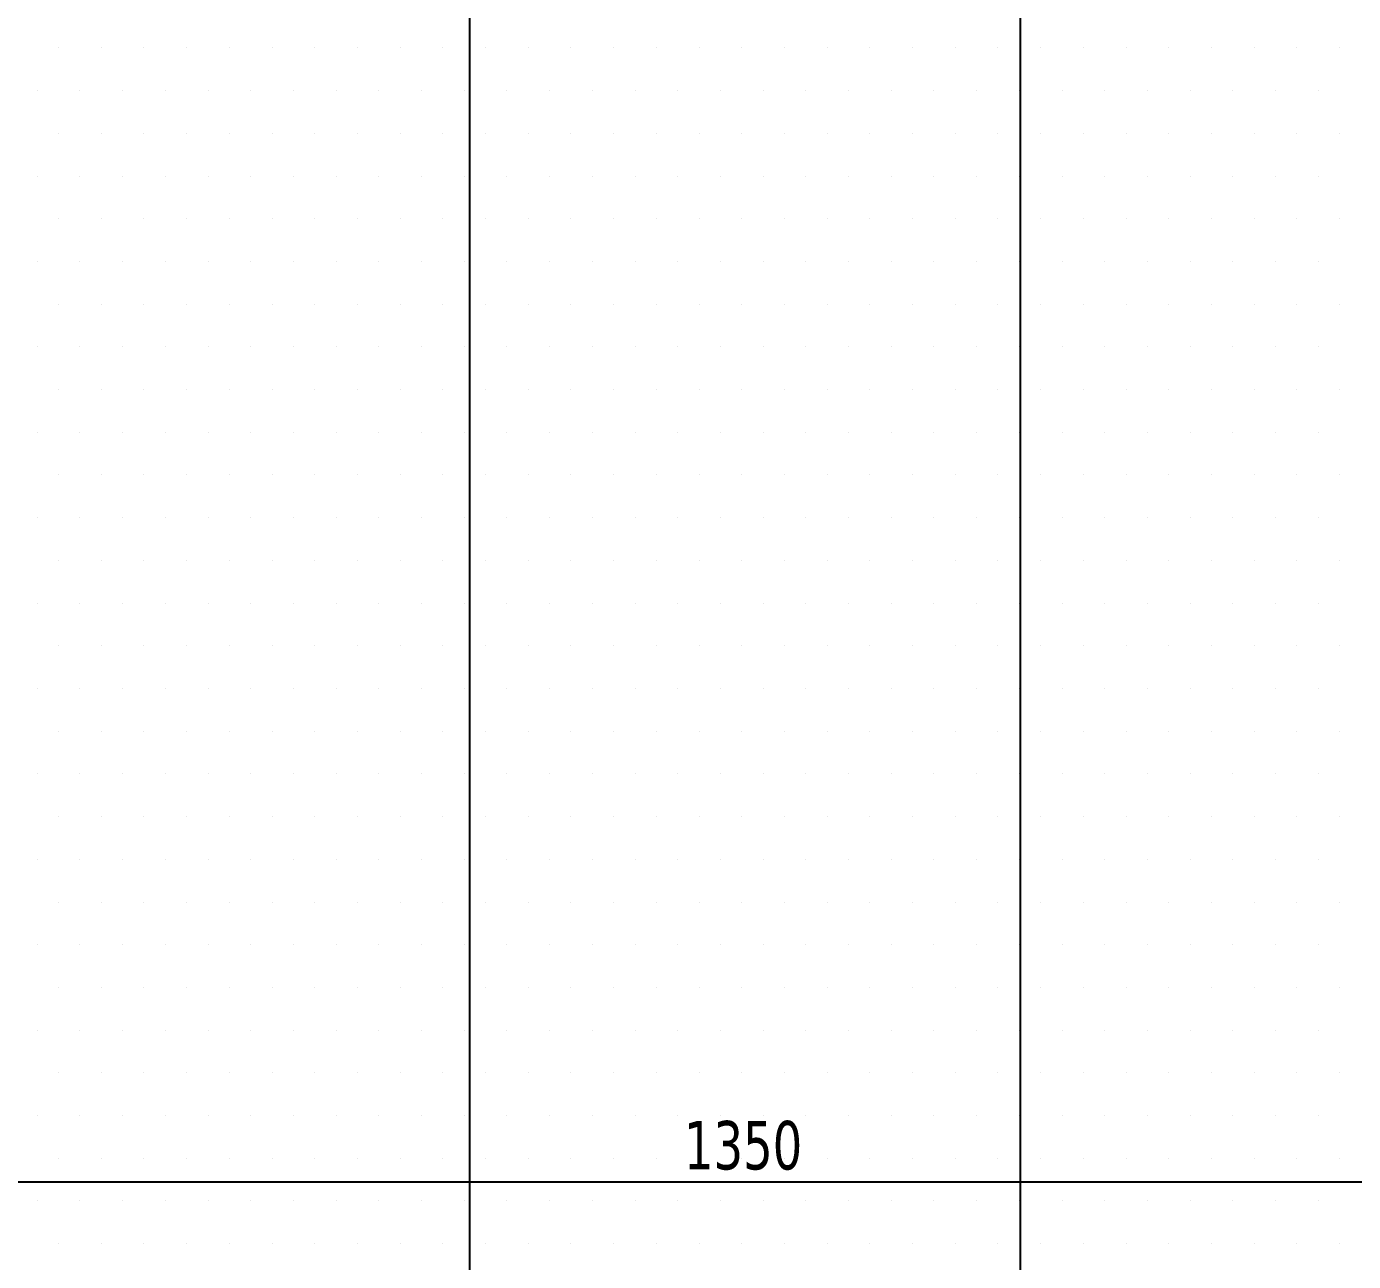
# Model space of a CAD drawing. Header units: millimetres. Extents: x 43168.9 to 43194.6, y -25545.1 to -25543.4.
# Drawn here: x 43176.5325 to 43176.6311, y -25544.4468 to -25544.355 of the extents above; entities that cross this region are included whole.
import ezdxf

# ---------------------------------------------------------------- set-up
doc = ezdxf.new("R2010")
doc.units = ezdxf.units.MM
doc.header["$LTSCALE"] = 200
for name, color, linetype in [('olcudis_sgh', 185, 'Continuous'), ('olcuic_sgh', 183, 'Continuous'), ('tarama-zemin_sgh', 197, 'Continuous')]:
    doc.layers.add(name, color=color, linetype=linetype)
doc.styles.add('dim', font='VERDANA.TTF', dxfattribs={"width": 0.7})

msp = doc.modelspace()

# ---------------------------------------------------------------- linework, layer by layer
at = {"layer": 'olcudis_sgh'}
msp.add_line((43176.450629, -25544.440889), (43176.721129, -25544.440889), dxfattribs=at)
at = {"layer": 'olcuic_sgh'}
for p, q in [((43176.565397, -25543.91366), (43176.565397, -25544.465169)), ((43176.606361, -25543.91366), (43176.606361, -25544.465169))]:
    msp.add_line(p, q, dxfattribs=at)
at = {"layer": 'tarama-zemin_sgh'}
for p, q in [((43176.53485, -25544.3566), (43176.53485, -25544.3566)), ((43176.538025, -25544.3566), (43176.538025, -25544.3566)), ((43176.5412, -25544.3566), (43176.5412, -25544.3566)), ((43176.544375, -25544.3566), (43176.544375, -25544.3566)), ((43176.54755, -25544.3566), (43176.54755, -25544.3566)), ((43176.550725, -25544.3566), (43176.550725, -25544.3566)), ((43176.5539, -25544.3566), (43176.5539, -25544.3566)), ((43176.557075, -25544.3566), (43176.557075, -25544.3566)), ((43176.56025, -25544.3566), (43176.56025, -25544.3566)), ((43176.563425, -25544.3566), (43176.563425, -25544.3566)), ((43176.5666, -25544.3566), (43176.5666, -25544.3566)), ((43176.569775, -25544.3566), (43176.569775, -25544.3566)), ((43176.57295, -25544.3566), (43176.57295, -25544.3566)), ((43176.576125, -25544.3566), (43176.576125, -25544.3566)), ((43176.5793, -25544.3566), (43176.5793, -25544.3566)), ((43176.582475, -25544.3566), (43176.582475, -25544.3566)), ((43176.58565, -25544.3566), (43176.58565, -25544.3566)), ((43176.588825, -25544.3566), (43176.588825, -25544.3566)), ((43176.592, -25544.3566), (43176.592, -25544.3566)), ((43176.595175, -25544.3566), (43176.595175, -25544.3566)), ((43176.59835, -25544.3566), (43176.59835, -25544.3566)), ((43176.601525, -25544.3566), (43176.601525, -25544.3566)), ((43176.6047, -25544.3566), (43176.6047, -25544.3566)), ((43176.607875, -25544.3566), (43176.607875, -25544.3566)), ((43176.61105, -25544.3566), (43176.61105, -25544.3566)), ((43176.614225, -25544.3566), (43176.614225, -25544.3566)), ((43176.6174, -25544.3566), (43176.6174, -25544.3566)), ((43176.620575, -25544.3566), (43176.620575, -25544.3566)), ((43176.62375, -25544.3566), (43176.62375, -25544.3566)), ((43176.626925, -25544.3566), (43176.626925, -25544.3566)), ((43176.6301, -25544.3566), (43176.6301, -25544.3566)), ((43176.533262, -25544.359775), (43176.533262, -25544.359775)), ((43176.536437, -25544.359775), (43176.536437, -25544.359775)), ((43176.539612, -25544.359775), (43176.539612, -25544.359775)), ((43176.542787, -25544.359775), (43176.542787, -25544.359775)), ((43176.545962, -25544.359775), (43176.545962, -25544.359775)), ((43176.549137, -25544.359775), (43176.549137, -25544.359775)), ((43176.552312, -25544.359775), (43176.552312, -25544.359775)), ((43176.555487, -25544.359775), (43176.555487, -25544.359775)), ((43176.558662, -25544.359775), (43176.558662, -25544.359775)), ((43176.561837, -25544.359775), (43176.561837, -25544.359775)), ((43176.565012, -25544.359775), (43176.565012, -25544.359775)), ((43176.568187, -25544.359775), (43176.568187, -25544.359775)), ((43176.571362, -25544.359775), (43176.571362, -25544.359775)), ((43176.574537, -25544.359775), (43176.574537, -25544.359775)), ((43176.577712, -25544.359775), (43176.577712, -25544.359775)), ((43176.580887, -25544.359775), (43176.580887, -25544.359775)), ((43176.584062, -25544.359775), (43176.584062, -25544.359775)), ((43176.587237, -25544.359775), (43176.587237, -25544.359775)), ((43176.590412, -25544.359775), (43176.590412, -25544.359775)), ((43176.593587, -25544.359775), (43176.593587, -25544.359775)), ((43176.596762, -25544.359775), (43176.596762, -25544.359775)), ((43176.599937, -25544.359775), (43176.599937, -25544.359775)), ((43176.603112, -25544.359775), (43176.603112, -25544.359775)), ((43176.606287, -25544.359775), (43176.606287, -25544.359775)), ((43176.609462, -25544.359775), (43176.609462, -25544.359775)), ((43176.612637, -25544.359775), (43176.612637, -25544.359775)), ((43176.615812, -25544.359775), (43176.615812, -25544.359775)), ((43176.618987, -25544.359775), (43176.618987, -25544.359775)), ((43176.622162, -25544.359775), (43176.622162, -25544.359775)), ((43176.625337, -25544.359775), (43176.625337, -25544.359775)), ((43176.628512, -25544.359775), (43176.628512, -25544.359775)), ((43176.53485, -25544.36295), (43176.53485, -25544.36295)), ((43176.538025, -25544.36295), (43176.538025, -25544.36295)), ((43176.5412, -25544.36295), (43176.5412, -25544.36295)), ((43176.544375, -25544.36295), (43176.544375, -25544.36295)), ((43176.54755, -25544.36295), (43176.54755, -25544.36295)), ((43176.550725, -25544.36295), (43176.550725, -25544.36295)), ((43176.5539, -25544.36295), (43176.5539, -25544.36295)), ((43176.557075, -25544.36295), (43176.557075, -25544.36295)), ((43176.56025, -25544.36295), (43176.56025, -25544.36295)), ((43176.563425, -25544.36295), (43176.563425, -25544.36295)), ((43176.5666, -25544.36295), (43176.5666, -25544.36295)), ((43176.569775, -25544.36295), (43176.569775, -25544.36295)), ((43176.57295, -25544.36295), (43176.57295, -25544.36295)), ((43176.576125, -25544.36295), (43176.576125, -25544.36295)), ((43176.5793, -25544.36295), (43176.5793, -25544.36295)), ((43176.582475, -25544.36295), (43176.582475, -25544.36295)), ((43176.58565, -25544.36295), (43176.58565, -25544.36295)), ((43176.588825, -25544.36295), (43176.588825, -25544.36295)), ((43176.592, -25544.36295), (43176.592, -25544.36295)), ((43176.595175, -25544.36295), (43176.595175, -25544.36295)), ((43176.59835, -25544.36295), (43176.59835, -25544.36295)), ((43176.601525, -25544.36295), (43176.601525, -25544.36295)), ((43176.6047, -25544.36295), (43176.6047, -25544.36295)), ((43176.607875, -25544.36295), (43176.607875, -25544.36295)), ((43176.61105, -25544.36295), (43176.61105, -25544.36295)), ((43176.614225, -25544.36295), (43176.614225, -25544.36295)), ((43176.6174, -25544.36295), (43176.6174, -25544.36295)), ((43176.620575, -25544.36295), (43176.620575, -25544.36295)), ((43176.62375, -25544.36295), (43176.62375, -25544.36295)), ((43176.626925, -25544.36295), (43176.626925, -25544.36295)), ((43176.6301, -25544.36295), (43176.6301, -25544.36295)), ((43176.533262, -25544.366125), (43176.533262, -25544.366125)), ((43176.536437, -25544.366125), (43176.536437, -25544.366125)), ((43176.539612, -25544.366125), (43176.539612, -25544.366125)), ((43176.542787, -25544.366125), (43176.542787, -25544.366125)), ((43176.545962, -25544.366125), (43176.545962, -25544.366125)), ((43176.549137, -25544.366125), (43176.549137, -25544.366125)), ((43176.552312, -25544.366125), (43176.552312, -25544.366125)), ((43176.555487, -25544.366125), (43176.555487, -25544.366125)), ((43176.558662, -25544.366125), (43176.558662, -25544.366125)), ((43176.561837, -25544.366125), (43176.561837, -25544.366125)), ((43176.565012, -25544.366125), (43176.565012, -25544.366125)), ((43176.568187, -25544.366125), (43176.568187, -25544.366125)), ((43176.571362, -25544.366125), (43176.571362, -25544.366125)), ((43176.574537, -25544.366125), (43176.574537, -25544.366125)), ((43176.577712, -25544.366125), (43176.577712, -25544.366125)), ((43176.580887, -25544.366125), (43176.580887, -25544.366125)), ((43176.584062, -25544.366125), (43176.584062, -25544.366125)), ((43176.587237, -25544.366125), (43176.587237, -25544.366125)), ((43176.590412, -25544.366125), (43176.590412, -25544.366125)), ((43176.593587, -25544.366125), (43176.593587, -25544.366125)), ((43176.596762, -25544.366125), (43176.596762, -25544.366125)), ((43176.599937, -25544.366125), (43176.599937, -25544.366125)), ((43176.603112, -25544.366125), (43176.603112, -25544.366125)), ((43176.606287, -25544.366125), (43176.606287, -25544.366125)), ((43176.609462, -25544.366125), (43176.609462, -25544.366125)), ((43176.612637, -25544.366125), (43176.612637, -25544.366125)), ((43176.615812, -25544.366125), (43176.615812, -25544.366125)), ((43176.618987, -25544.366125), (43176.618987, -25544.366125)), ((43176.622162, -25544.366125), (43176.622162, -25544.366125)), ((43176.625337, -25544.366125), (43176.625337, -25544.366125)), ((43176.628512, -25544.366125), (43176.628512, -25544.366125)), ((43176.53485, -25544.3693), (43176.53485, -25544.3693)), ((43176.538025, -25544.3693), (43176.538025, -25544.3693)), ((43176.5412, -25544.3693), (43176.5412, -25544.3693)), ((43176.544375, -25544.3693), (43176.544375, -25544.3693)), ((43176.54755, -25544.3693), (43176.54755, -25544.3693)), ((43176.550725, -25544.3693), (43176.550725, -25544.3693)), ((43176.5539, -25544.3693), (43176.5539, -25544.3693)), ((43176.557075, -25544.3693), (43176.557075, -25544.3693)), ((43176.56025, -25544.3693), (43176.56025, -25544.3693)), ((43176.563425, -25544.3693), (43176.563425, -25544.3693)), ((43176.5666, -25544.3693), (43176.5666, -25544.3693)), ((43176.569775, -25544.3693), (43176.569775, -25544.3693)), ((43176.57295, -25544.3693), (43176.57295, -25544.3693)), ((43176.576125, -25544.3693), (43176.576125, -25544.3693)), ((43176.5793, -25544.3693), (43176.5793, -25544.3693)), ((43176.582475, -25544.3693), (43176.582475, -25544.3693)), ((43176.58565, -25544.3693), (43176.58565, -25544.3693)), ((43176.588825, -25544.3693), (43176.588825, -25544.3693)), ((43176.592, -25544.3693), (43176.592, -25544.3693)), ((43176.595175, -25544.3693), (43176.595175, -25544.3693)), ((43176.59835, -25544.3693), (43176.59835, -25544.3693)), ((43176.601525, -25544.3693), (43176.601525, -25544.3693)), ((43176.6047, -25544.3693), (43176.6047, -25544.3693)), ((43176.607875, -25544.3693), (43176.607875, -25544.3693)), ((43176.61105, -25544.3693), (43176.61105, -25544.3693)), ((43176.614225, -25544.3693), (43176.614225, -25544.3693)), ((43176.6174, -25544.3693), (43176.6174, -25544.3693)), ((43176.620575, -25544.3693), (43176.620575, -25544.3693)), ((43176.62375, -25544.3693), (43176.62375, -25544.3693)), ((43176.626925, -25544.3693), (43176.626925, -25544.3693)), ((43176.6301, -25544.3693), (43176.6301, -25544.3693)), ((43176.533262, -25544.372475), (43176.533262, -25544.372475)), ((43176.536437, -25544.372475), (43176.536437, -25544.372475)), ((43176.539612, -25544.372475), (43176.539612, -25544.372475)), ((43176.542787, -25544.372475), (43176.542787, -25544.372475)), ((43176.545962, -25544.372475), (43176.545962, -25544.372475)), ((43176.549137, -25544.372475), (43176.549137, -25544.372475)), ((43176.552312, -25544.372475), (43176.552312, -25544.372475)), ((43176.555487, -25544.372475), (43176.555487, -25544.372475)), ((43176.558662, -25544.372475), (43176.558662, -25544.372475)), ((43176.561837, -25544.372475), (43176.561837, -25544.372475)), ((43176.565012, -25544.372475), (43176.565012, -25544.372475)), ((43176.568187, -25544.372475), (43176.568187, -25544.372475)), ((43176.571362, -25544.372475), (43176.571362, -25544.372475)), ((43176.574537, -25544.372475), (43176.574537, -25544.372475)), ((43176.577712, -25544.372475), (43176.577712, -25544.372475)), ((43176.580887, -25544.372475), (43176.580887, -25544.372475)), ((43176.584062, -25544.372475), (43176.584062, -25544.372475)), ((43176.587237, -25544.372475), (43176.587237, -25544.372475)), ((43176.590412, -25544.372475), (43176.590412, -25544.372475)), ((43176.593587, -25544.372475), (43176.593587, -25544.372475)), ((43176.596762, -25544.372475), (43176.596762, -25544.372475)), ((43176.599937, -25544.372475), (43176.599937, -25544.372475)), ((43176.603112, -25544.372475), (43176.603112, -25544.372475)), ((43176.606287, -25544.372475), (43176.606287, -25544.372475)), ((43176.609462, -25544.372475), (43176.609462, -25544.372475)), ((43176.612637, -25544.372475), (43176.612637, -25544.372475)), ((43176.615812, -25544.372475), (43176.615812, -25544.372475)), ((43176.618987, -25544.372475), (43176.618987, -25544.372475)), ((43176.622162, -25544.372475), (43176.622162, -25544.372475)), ((43176.625337, -25544.372475), (43176.625337, -25544.372475)), ((43176.628512, -25544.372475), (43176.628512, -25544.372475)), ((43176.53485, -25544.37565), (43176.53485, -25544.37565)), ((43176.538025, -25544.37565), (43176.538025, -25544.37565)), ((43176.5412, -25544.37565), (43176.5412, -25544.37565)), ((43176.544375, -25544.37565), (43176.544375, -25544.37565)), ((43176.54755, -25544.37565), (43176.54755, -25544.37565)), ((43176.550725, -25544.37565), (43176.550725, -25544.37565)), ((43176.5539, -25544.37565), (43176.5539, -25544.37565)), ((43176.557075, -25544.37565), (43176.557075, -25544.37565)), ((43176.56025, -25544.37565), (43176.56025, -25544.37565)), ((43176.563425, -25544.37565), (43176.563425, -25544.37565)), ((43176.5666, -25544.37565), (43176.5666, -25544.37565)), ((43176.569775, -25544.37565), (43176.569775, -25544.37565)), ((43176.57295, -25544.37565), (43176.57295, -25544.37565)), ((43176.576125, -25544.37565), (43176.576125, -25544.37565)), ((43176.5793, -25544.37565), (43176.5793, -25544.37565)), ((43176.582475, -25544.37565), (43176.582475, -25544.37565)), ((43176.58565, -25544.37565), (43176.58565, -25544.37565)), ((43176.588825, -25544.37565), (43176.588825, -25544.37565)), ((43176.592, -25544.37565), (43176.592, -25544.37565)), ((43176.595175, -25544.37565), (43176.595175, -25544.37565)), ((43176.59835, -25544.37565), (43176.59835, -25544.37565)), ((43176.601525, -25544.37565), (43176.601525, -25544.37565)), ((43176.6047, -25544.37565), (43176.6047, -25544.37565)), ((43176.607875, -25544.37565), (43176.607875, -25544.37565)), ((43176.61105, -25544.37565), (43176.61105, -25544.37565)), ((43176.614225, -25544.37565), (43176.614225, -25544.37565)), ((43176.6174, -25544.37565), (43176.6174, -25544.37565)), ((43176.620575, -25544.37565), (43176.620575, -25544.37565)), ((43176.62375, -25544.37565), (43176.62375, -25544.37565)), ((43176.626925, -25544.37565), (43176.626925, -25544.37565)), ((43176.6301, -25544.37565), (43176.6301, -25544.37565)), ((43176.533262, -25544.378825), (43176.533262, -25544.378825)), ((43176.536437, -25544.378825), (43176.536437, -25544.378825)), ((43176.539612, -25544.378825), (43176.539612, -25544.378825)), ((43176.542787, -25544.378825), (43176.542787, -25544.378825)), ((43176.545962, -25544.378825), (43176.545962, -25544.378825)), ((43176.549137, -25544.378825), (43176.549137, -25544.378825)), ((43176.552312, -25544.378825), (43176.552312, -25544.378825)), ((43176.555487, -25544.378825), (43176.555487, -25544.378825)), ((43176.558662, -25544.378825), (43176.558662, -25544.378825)), ((43176.561837, -25544.378825), (43176.561837, -25544.378825)), ((43176.565012, -25544.378825), (43176.565012, -25544.378825)), ((43176.568187, -25544.378825), (43176.568187, -25544.378825)), ((43176.571362, -25544.378825), (43176.571362, -25544.378825)), ((43176.574537, -25544.378825), (43176.574537, -25544.378825)), ((43176.577712, -25544.378825), (43176.577712, -25544.378825)), ((43176.580887, -25544.378825), (43176.580887, -25544.378825)), ((43176.584062, -25544.378825), (43176.584062, -25544.378825)), ((43176.587237, -25544.378825), (43176.587237, -25544.378825)), ((43176.590412, -25544.378825), (43176.590412, -25544.378825)), ((43176.593587, -25544.378825), (43176.593587, -25544.378825)), ((43176.596762, -25544.378825), (43176.596762, -25544.378825)), ((43176.599937, -25544.378825), (43176.599937, -25544.378825)), ((43176.603112, -25544.378825), (43176.603112, -25544.378825)), ((43176.606287, -25544.378825), (43176.606287, -25544.378825)), ((43176.609462, -25544.378825), (43176.609462, -25544.378825)), ((43176.612637, -25544.378825), (43176.612637, -25544.378825)), ((43176.615812, -25544.378825), (43176.615812, -25544.378825)), ((43176.618987, -25544.378825), (43176.618987, -25544.378825)), ((43176.622162, -25544.378825), (43176.622162, -25544.378825)), ((43176.625337, -25544.378825), (43176.625337, -25544.378825)), ((43176.628512, -25544.378825), (43176.628512, -25544.378825)), ((43176.53485, -25544.382), (43176.53485, -25544.382)), ((43176.538025, -25544.382), (43176.538025, -25544.382)), ((43176.5412, -25544.382), (43176.5412, -25544.382)), ((43176.544375, -25544.382), (43176.544375, -25544.382)), ((43176.54755, -25544.382), (43176.54755, -25544.382)), ((43176.550725, -25544.382), (43176.550725, -25544.382)), ((43176.5539, -25544.382), (43176.5539, -25544.382)), ((43176.557075, -25544.382), (43176.557075, -25544.382)), ((43176.56025, -25544.382), (43176.56025, -25544.382)), ((43176.563425, -25544.382), (43176.563425, -25544.382)), ((43176.5666, -25544.382), (43176.5666, -25544.382)), ((43176.569775, -25544.382), (43176.569775, -25544.382)), ((43176.57295, -25544.382), (43176.57295, -25544.382)), ((43176.576125, -25544.382), (43176.576125, -25544.382)), ((43176.5793, -25544.382), (43176.5793, -25544.382)), ((43176.582475, -25544.382), (43176.582475, -25544.382)), ((43176.58565, -25544.382), (43176.58565, -25544.382)), ((43176.588825, -25544.382), (43176.588825, -25544.382)), ((43176.592, -25544.382), (43176.592, -25544.382)), ((43176.595175, -25544.382), (43176.595175, -25544.382)), ((43176.59835, -25544.382), (43176.59835, -25544.382)), ((43176.601525, -25544.382), (43176.601525, -25544.382)), ((43176.6047, -25544.382), (43176.6047, -25544.382)), ((43176.607875, -25544.382), (43176.607875, -25544.382)), ((43176.61105, -25544.382), (43176.61105, -25544.382)), ((43176.614225, -25544.382), (43176.614225, -25544.382)), ((43176.6174, -25544.382), (43176.6174, -25544.382)), ((43176.620575, -25544.382), (43176.620575, -25544.382)), ((43176.62375, -25544.382), (43176.62375, -25544.382)), ((43176.626925, -25544.382), (43176.626925, -25544.382)), ((43176.6301, -25544.382), (43176.6301, -25544.382)), ((43176.533262, -25544.385175), (43176.533262, -25544.385175)), ((43176.536437, -25544.385175), (43176.536437, -25544.385175)), ((43176.539612, -25544.385175), (43176.539612, -25544.385175)), ((43176.542787, -25544.385175), (43176.542787, -25544.385175)), ((43176.545962, -25544.385175), (43176.545962, -25544.385175)), ((43176.549137, -25544.385175), (43176.549137, -25544.385175)), ((43176.552312, -25544.385175), (43176.552312, -25544.385175)), ((43176.555487, -25544.385175), (43176.555487, -25544.385175)), ((43176.558662, -25544.385175), (43176.558662, -25544.385175)), ((43176.561837, -25544.385175), (43176.561837, -25544.385175)), ((43176.565012, -25544.385175), (43176.565012, -25544.385175)), ((43176.568187, -25544.385175), (43176.568187, -25544.385175)), ((43176.571362, -25544.385175), (43176.571362, -25544.385175)), ((43176.574537, -25544.385175), (43176.574537, -25544.385175)), ((43176.577712, -25544.385175), (43176.577712, -25544.385175)), ((43176.580887, -25544.385175), (43176.580887, -25544.385175)), ((43176.584062, -25544.385175), (43176.584062, -25544.385175)), ((43176.587237, -25544.385175), (43176.587237, -25544.385175)), ((43176.590412, -25544.385175), (43176.590412, -25544.385175)), ((43176.593587, -25544.385175), (43176.593587, -25544.385175)), ((43176.596762, -25544.385175), (43176.596762, -25544.385175)), ((43176.599937, -25544.385175), (43176.599937, -25544.385175)), ((43176.603112, -25544.385175), (43176.603112, -25544.385175)), ((43176.606287, -25544.385175), (43176.606287, -25544.385175)), ((43176.609462, -25544.385175), (43176.609462, -25544.385175)), ((43176.612637, -25544.385175), (43176.612637, -25544.385175)), ((43176.615812, -25544.385175), (43176.615812, -25544.385175)), ((43176.618987, -25544.385175), (43176.618987, -25544.385175)), ((43176.622162, -25544.385175), (43176.622162, -25544.385175)), ((43176.625337, -25544.385175), (43176.625337, -25544.385175)), ((43176.628512, -25544.385175), (43176.628512, -25544.385175)), ((43176.53485, -25544.38835), (43176.53485, -25544.38835)), ((43176.538025, -25544.38835), (43176.538025, -25544.38835)), ((43176.5412, -25544.38835), (43176.5412, -25544.38835)), ((43176.544375, -25544.38835), (43176.544375, -25544.38835)), ((43176.54755, -25544.38835), (43176.54755, -25544.38835)), ((43176.550725, -25544.38835), (43176.550725, -25544.38835)), ((43176.5539, -25544.38835), (43176.5539, -25544.38835)), ((43176.557075, -25544.38835), (43176.557075, -25544.38835)), ((43176.56025, -25544.38835), (43176.56025, -25544.38835)), ((43176.563425, -25544.38835), (43176.563425, -25544.38835)), ((43176.5666, -25544.38835), (43176.5666, -25544.38835)), ((43176.569775, -25544.38835), (43176.569775, -25544.38835)), ((43176.57295, -25544.38835), (43176.57295, -25544.38835)), ((43176.576125, -25544.38835), (43176.576125, -25544.38835)), ((43176.5793, -25544.38835), (43176.5793, -25544.38835)), ((43176.582475, -25544.38835), (43176.582475, -25544.38835)), ((43176.58565, -25544.38835), (43176.58565, -25544.38835)), ((43176.588825, -25544.38835), (43176.588825, -25544.38835)), ((43176.592, -25544.38835), (43176.592, -25544.38835)), ((43176.595175, -25544.38835), (43176.595175, -25544.38835)), ((43176.59835, -25544.38835), (43176.59835, -25544.38835)), ((43176.601525, -25544.38835), (43176.601525, -25544.38835)), ((43176.6047, -25544.38835), (43176.6047, -25544.38835)), ((43176.607875, -25544.38835), (43176.607875, -25544.38835)), ((43176.61105, -25544.38835), (43176.61105, -25544.38835)), ((43176.614225, -25544.38835), (43176.614225, -25544.38835)), ((43176.6174, -25544.38835), (43176.6174, -25544.38835)), ((43176.620575, -25544.38835), (43176.620575, -25544.38835)), ((43176.62375, -25544.38835), (43176.62375, -25544.38835)), ((43176.626925, -25544.38835), (43176.626925, -25544.38835)), ((43176.6301, -25544.38835), (43176.6301, -25544.38835)), ((43176.533262, -25544.391525), (43176.533262, -25544.391525)), ((43176.536437, -25544.391525), (43176.536437, -25544.391525)), ((43176.539612, -25544.391525), (43176.539612, -25544.391525)), ((43176.542787, -25544.391525), (43176.542787, -25544.391525)), ((43176.545962, -25544.391525), (43176.545962, -25544.391525)), ((43176.549137, -25544.391525), (43176.549137, -25544.391525)), ((43176.552312, -25544.391525), (43176.552312, -25544.391525)), ((43176.555487, -25544.391525), (43176.555487, -25544.391525)), ((43176.558662, -25544.391525), (43176.558662, -25544.391525)), ((43176.561837, -25544.391525), (43176.561837, -25544.391525)), ((43176.565012, -25544.391525), (43176.565012, -25544.391525)), ((43176.568187, -25544.391525), (43176.568187, -25544.391525)), ((43176.571362, -25544.391525), (43176.571362, -25544.391525)), ((43176.574537, -25544.391525), (43176.574537, -25544.391525)), ((43176.577712, -25544.391525), (43176.577712, -25544.391525)), ((43176.580887, -25544.391525), (43176.580887, -25544.391525)), ((43176.584062, -25544.391525), (43176.584062, -25544.391525)), ((43176.587237, -25544.391525), (43176.587237, -25544.391525)), ((43176.590412, -25544.391525), (43176.590412, -25544.391525)), ((43176.593587, -25544.391525), (43176.593587, -25544.391525)), ((43176.596762, -25544.391525), (43176.596762, -25544.391525)), ((43176.599937, -25544.391525), (43176.599937, -25544.391525)), ((43176.603112, -25544.391525), (43176.603112, -25544.391525)), ((43176.606287, -25544.391525), (43176.606287, -25544.391525)), ((43176.609462, -25544.391525), (43176.609462, -25544.391525)), ((43176.612637, -25544.391525), (43176.612637, -25544.391525)), ((43176.615812, -25544.391525), (43176.615812, -25544.391525)), ((43176.618987, -25544.391525), (43176.618987, -25544.391525)), ((43176.622162, -25544.391525), (43176.622162, -25544.391525)), ((43176.625337, -25544.391525), (43176.625337, -25544.391525)), ((43176.628512, -25544.391525), (43176.628512, -25544.391525)), ((43176.53485, -25544.3947), (43176.53485, -25544.3947)), ((43176.538025, -25544.3947), (43176.538025, -25544.3947)), ((43176.5412, -25544.3947), (43176.5412, -25544.3947)), ((43176.544375, -25544.3947), (43176.544375, -25544.3947)), ((43176.54755, -25544.3947), (43176.54755, -25544.3947)), ((43176.550725, -25544.3947), (43176.550725, -25544.3947)), ((43176.5539, -25544.3947), (43176.5539, -25544.3947)), ((43176.557075, -25544.3947), (43176.557075, -25544.3947)), ((43176.56025, -25544.3947), (43176.56025, -25544.3947)), ((43176.563425, -25544.3947), (43176.563425, -25544.3947)), ((43176.5666, -25544.3947), (43176.5666, -25544.3947)), ((43176.569775, -25544.3947), (43176.569775, -25544.3947)), ((43176.57295, -25544.3947), (43176.57295, -25544.3947)), ((43176.576125, -25544.3947), (43176.576125, -25544.3947)), ((43176.5793, -25544.3947), (43176.5793, -25544.3947)), ((43176.582475, -25544.3947), (43176.582475, -25544.3947)), ((43176.58565, -25544.3947), (43176.58565, -25544.3947)), ((43176.588825, -25544.3947), (43176.588825, -25544.3947)), ((43176.592, -25544.3947), (43176.592, -25544.3947)), ((43176.595175, -25544.3947), (43176.595175, -25544.3947)), ((43176.59835, -25544.3947), (43176.59835, -25544.3947)), ((43176.601525, -25544.3947), (43176.601525, -25544.3947)), ((43176.6047, -25544.3947), (43176.6047, -25544.3947)), ((43176.607875, -25544.3947), (43176.607875, -25544.3947)), ((43176.61105, -25544.3947), (43176.61105, -25544.3947)), ((43176.614225, -25544.3947), (43176.614225, -25544.3947)), ((43176.6174, -25544.3947), (43176.6174, -25544.3947)), ((43176.620575, -25544.3947), (43176.620575, -25544.3947)), ((43176.62375, -25544.3947), (43176.62375, -25544.3947)), ((43176.626925, -25544.3947), (43176.626925, -25544.3947)), ((43176.6301, -25544.3947), (43176.6301, -25544.3947)), ((43176.533262, -25544.397875), (43176.533262, -25544.397875)), ((43176.536437, -25544.397875), (43176.536437, -25544.397875)), ((43176.539612, -25544.397875), (43176.539612, -25544.397875)), ((43176.542787, -25544.397875), (43176.542787, -25544.397875)), ((43176.545962, -25544.397875), (43176.545962, -25544.397875)), ((43176.549137, -25544.397875), (43176.549137, -25544.397875)), ((43176.552312, -25544.397875), (43176.552312, -25544.397875)), ((43176.555487, -25544.397875), (43176.555487, -25544.397875)), ((43176.558662, -25544.397875), (43176.558662, -25544.397875)), ((43176.561837, -25544.397875), (43176.561837, -25544.397875)), ((43176.565012, -25544.397875), (43176.565012, -25544.397875)), ((43176.568187, -25544.397875), (43176.568187, -25544.397875)), ((43176.571362, -25544.397875), (43176.571362, -25544.397875)), ((43176.574537, -25544.397875), (43176.574537, -25544.397875)), ((43176.577712, -25544.397875), (43176.577712, -25544.397875)), ((43176.580887, -25544.397875), (43176.580887, -25544.397875)), ((43176.584062, -25544.397875), (43176.584062, -25544.397875)), ((43176.587237, -25544.397875), (43176.587237, -25544.397875)), ((43176.590412, -25544.397875), (43176.590412, -25544.397875)), ((43176.593587, -25544.397875), (43176.593587, -25544.397875)), ((43176.596762, -25544.397875), (43176.596762, -25544.397875)), ((43176.599937, -25544.397875), (43176.599937, -25544.397875)), ((43176.603112, -25544.397875), (43176.603112, -25544.397875)), ((43176.606287, -25544.397875), (43176.606287, -25544.397875)), ((43176.609462, -25544.397875), (43176.609462, -25544.397875)), ((43176.612637, -25544.397875), (43176.612637, -25544.397875)), ((43176.615812, -25544.397875), (43176.615812, -25544.397875)), ((43176.618987, -25544.397875), (43176.618987, -25544.397875)), ((43176.622162, -25544.397875), (43176.622162, -25544.397875)), ((43176.625337, -25544.397875), (43176.625337, -25544.397875)), ((43176.628512, -25544.397875), (43176.628512, -25544.397875)), ((43176.53485, -25544.40105), (43176.53485, -25544.40105)), ((43176.538025, -25544.40105), (43176.538025, -25544.40105)), ((43176.5412, -25544.40105), (43176.5412, -25544.40105)), ((43176.544375, -25544.40105), (43176.544375, -25544.40105)), ((43176.54755, -25544.40105), (43176.54755, -25544.40105)), ((43176.550725, -25544.40105), (43176.550725, -25544.40105)), ((43176.5539, -25544.40105), (43176.5539, -25544.40105)), ((43176.557075, -25544.40105), (43176.557075, -25544.40105)), ((43176.56025, -25544.40105), (43176.56025, -25544.40105)), ((43176.563425, -25544.40105), (43176.563425, -25544.40105)), ((43176.5666, -25544.40105), (43176.5666, -25544.40105)), ((43176.569775, -25544.40105), (43176.569775, -25544.40105)), ((43176.57295, -25544.40105), (43176.57295, -25544.40105)), ((43176.576125, -25544.40105), (43176.576125, -25544.40105)), ((43176.5793, -25544.40105), (43176.5793, -25544.40105)), ((43176.582475, -25544.40105), (43176.582475, -25544.40105)), ((43176.58565, -25544.40105), (43176.58565, -25544.40105)), ((43176.588825, -25544.40105), (43176.588825, -25544.40105)), ((43176.592, -25544.40105), (43176.592, -25544.40105)), ((43176.595175, -25544.40105), (43176.595175, -25544.40105)), ((43176.59835, -25544.40105), (43176.59835, -25544.40105)), ((43176.601525, -25544.40105), (43176.601525, -25544.40105)), ((43176.6047, -25544.40105), (43176.6047, -25544.40105)), ((43176.607875, -25544.40105), (43176.607875, -25544.40105)), ((43176.61105, -25544.40105), (43176.61105, -25544.40105)), ((43176.614225, -25544.40105), (43176.614225, -25544.40105)), ((43176.6174, -25544.40105), (43176.6174, -25544.40105)), ((43176.620575, -25544.40105), (43176.620575, -25544.40105)), ((43176.62375, -25544.40105), (43176.62375, -25544.40105)), ((43176.626925, -25544.40105), (43176.626925, -25544.40105)), ((43176.6301, -25544.40105), (43176.6301, -25544.40105)), ((43176.533262, -25544.404225), (43176.533262, -25544.404225)), ((43176.536437, -25544.404225), (43176.536437, -25544.404225)), ((43176.539612, -25544.404225), (43176.539612, -25544.404225)), ((43176.542787, -25544.404225), (43176.542787, -25544.404225)), ((43176.545962, -25544.404225), (43176.545962, -25544.404225)), ((43176.549137, -25544.404225), (43176.549137, -25544.404225)), ((43176.552312, -25544.404225), (43176.552312, -25544.404225)), ((43176.555487, -25544.404225), (43176.555487, -25544.404225)), ((43176.558662, -25544.404225), (43176.558662, -25544.404225)), ((43176.561837, -25544.404225), (43176.561837, -25544.404225)), ((43176.565012, -25544.404225), (43176.565012, -25544.404225)), ((43176.568187, -25544.404225), (43176.568187, -25544.404225)), ((43176.571362, -25544.404225), (43176.571362, -25544.404225)), ((43176.574537, -25544.404225), (43176.574537, -25544.404225)), ((43176.577712, -25544.404225), (43176.577712, -25544.404225)), ((43176.580887, -25544.404225), (43176.580887, -25544.404225)), ((43176.584062, -25544.404225), (43176.584062, -25544.404225)), ((43176.587237, -25544.404225), (43176.587237, -25544.404225)), ((43176.590412, -25544.404225), (43176.590412, -25544.404225)), ((43176.593587, -25544.404225), (43176.593587, -25544.404225)), ((43176.596762, -25544.404225), (43176.596762, -25544.404225)), ((43176.599937, -25544.404225), (43176.599937, -25544.404225)), ((43176.603112, -25544.404225), (43176.603112, -25544.404225)), ((43176.606287, -25544.404225), (43176.606287, -25544.404225)), ((43176.609462, -25544.404225), (43176.609462, -25544.404225)), ((43176.612637, -25544.404225), (43176.612637, -25544.404225)), ((43176.615812, -25544.404225), (43176.615812, -25544.404225)), ((43176.618987, -25544.404225), (43176.618987, -25544.404225)), ((43176.622162, -25544.404225), (43176.622162, -25544.404225)), ((43176.625337, -25544.404225), (43176.625337, -25544.404225)), ((43176.628512, -25544.404225), (43176.628512, -25544.404225)), ((43176.53485, -25544.4074), (43176.53485, -25544.4074)), ((43176.538025, -25544.4074), (43176.538025, -25544.4074)), ((43176.5412, -25544.4074), (43176.5412, -25544.4074)), ((43176.544375, -25544.4074), (43176.544375, -25544.4074)), ((43176.54755, -25544.4074), (43176.54755, -25544.4074)), ((43176.550725, -25544.4074), (43176.550725, -25544.4074)), ((43176.5539, -25544.4074), (43176.5539, -25544.4074)), ((43176.557075, -25544.4074), (43176.557075, -25544.4074)), ((43176.56025, -25544.4074), (43176.56025, -25544.4074)), ((43176.563425, -25544.4074), (43176.563425, -25544.4074)), ((43176.5666, -25544.4074), (43176.5666, -25544.4074)), ((43176.569775, -25544.4074), (43176.569775, -25544.4074)), ((43176.57295, -25544.4074), (43176.57295, -25544.4074)), ((43176.576125, -25544.4074), (43176.576125, -25544.4074)), ((43176.5793, -25544.4074), (43176.5793, -25544.4074)), ((43176.582475, -25544.4074), (43176.582475, -25544.4074)), ((43176.58565, -25544.4074), (43176.58565, -25544.4074)), ((43176.588825, -25544.4074), (43176.588825, -25544.4074)), ((43176.592, -25544.4074), (43176.592, -25544.4074)), ((43176.595175, -25544.4074), (43176.595175, -25544.4074)), ((43176.59835, -25544.4074), (43176.59835, -25544.4074)), ((43176.601525, -25544.4074), (43176.601525, -25544.4074)), ((43176.6047, -25544.4074), (43176.6047, -25544.4074)), ((43176.607875, -25544.4074), (43176.607875, -25544.4074)), ((43176.61105, -25544.4074), (43176.61105, -25544.4074)), ((43176.614225, -25544.4074), (43176.614225, -25544.4074)), ((43176.6174, -25544.4074), (43176.6174, -25544.4074)), ((43176.620575, -25544.4074), (43176.620575, -25544.4074)), ((43176.62375, -25544.4074), (43176.62375, -25544.4074)), ((43176.626925, -25544.4074), (43176.626925, -25544.4074)), ((43176.6301, -25544.4074), (43176.6301, -25544.4074)), ((43176.533262, -25544.410575), (43176.533262, -25544.410575)), ((43176.536437, -25544.410575), (43176.536437, -25544.410575)), ((43176.539612, -25544.410575), (43176.539612, -25544.410575)), ((43176.542787, -25544.410575), (43176.542787, -25544.410575)), ((43176.545962, -25544.410575), (43176.545962, -25544.410575)), ((43176.549137, -25544.410575), (43176.549137, -25544.410575)), ((43176.552312, -25544.410575), (43176.552312, -25544.410575)), ((43176.555487, -25544.410575), (43176.555487, -25544.410575)), ((43176.558662, -25544.410575), (43176.558662, -25544.410575)), ((43176.561837, -25544.410575), (43176.561837, -25544.410575)), ((43176.565012, -25544.410575), (43176.565012, -25544.410575)), ((43176.568187, -25544.410575), (43176.568187, -25544.410575)), ((43176.571362, -25544.410575), (43176.571362, -25544.410575)), ((43176.574537, -25544.410575), (43176.574537, -25544.410575)), ((43176.577712, -25544.410575), (43176.577712, -25544.410575)), ((43176.580887, -25544.410575), (43176.580887, -25544.410575)), ((43176.584062, -25544.410575), (43176.584062, -25544.410575)), ((43176.587237, -25544.410575), (43176.587237, -25544.410575)), ((43176.590412, -25544.410575), (43176.590412, -25544.410575)), ((43176.593587, -25544.410575), (43176.593587, -25544.410575)), ((43176.596762, -25544.410575), (43176.596762, -25544.410575)), ((43176.599937, -25544.410575), (43176.599937, -25544.410575)), ((43176.603112, -25544.410575), (43176.603112, -25544.410575)), ((43176.606287, -25544.410575), (43176.606287, -25544.410575)), ((43176.609462, -25544.410575), (43176.609462, -25544.410575)), ((43176.612637, -25544.410575), (43176.612637, -25544.410575)), ((43176.615812, -25544.410575), (43176.615812, -25544.410575)), ((43176.618987, -25544.410575), (43176.618987, -25544.410575)), ((43176.622162, -25544.410575), (43176.622162, -25544.410575)), ((43176.625337, -25544.410575), (43176.625337, -25544.410575)), ((43176.628512, -25544.410575), (43176.628512, -25544.410575)), ((43176.53485, -25544.41375), (43176.53485, -25544.41375)), ((43176.538025, -25544.41375), (43176.538025, -25544.41375)), ((43176.5412, -25544.41375), (43176.5412, -25544.41375)), ((43176.544375, -25544.41375), (43176.544375, -25544.41375)), ((43176.54755, -25544.41375), (43176.54755, -25544.41375)), ((43176.550725, -25544.41375), (43176.550725, -25544.41375)), ((43176.5539, -25544.41375), (43176.5539, -25544.41375)), ((43176.557075, -25544.41375), (43176.557075, -25544.41375)), ((43176.56025, -25544.41375), (43176.56025, -25544.41375)), ((43176.563425, -25544.41375), (43176.563425, -25544.41375)), ((43176.5666, -25544.41375), (43176.5666, -25544.41375)), ((43176.569775, -25544.41375), (43176.569775, -25544.41375)), ((43176.57295, -25544.41375), (43176.57295, -25544.41375)), ((43176.576125, -25544.41375), (43176.576125, -25544.41375)), ((43176.5793, -25544.41375), (43176.5793, -25544.41375)), ((43176.582475, -25544.41375), (43176.582475, -25544.41375)), ((43176.58565, -25544.41375), (43176.58565, -25544.41375)), ((43176.588825, -25544.41375), (43176.588825, -25544.41375)), ((43176.592, -25544.41375), (43176.592, -25544.41375)), ((43176.595175, -25544.41375), (43176.595175, -25544.41375)), ((43176.59835, -25544.41375), (43176.59835, -25544.41375)), ((43176.601525, -25544.41375), (43176.601525, -25544.41375)), ((43176.6047, -25544.41375), (43176.6047, -25544.41375)), ((43176.607875, -25544.41375), (43176.607875, -25544.41375)), ((43176.61105, -25544.41375), (43176.61105, -25544.41375)), ((43176.614225, -25544.41375), (43176.614225, -25544.41375)), ((43176.6174, -25544.41375), (43176.6174, -25544.41375)), ((43176.620575, -25544.41375), (43176.620575, -25544.41375)), ((43176.62375, -25544.41375), (43176.62375, -25544.41375)), ((43176.626925, -25544.41375), (43176.626925, -25544.41375)), ((43176.6301, -25544.41375), (43176.6301, -25544.41375)), ((43176.533262, -25544.416925), (43176.533262, -25544.416925)), ((43176.536437, -25544.416925), (43176.536437, -25544.416925)), ((43176.539612, -25544.416925), (43176.539612, -25544.416925)), ((43176.542787, -25544.416925), (43176.542787, -25544.416925)), ((43176.545962, -25544.416925), (43176.545962, -25544.416925)), ((43176.549137, -25544.416925), (43176.549137, -25544.416925)), ((43176.552312, -25544.416925), (43176.552312, -25544.416925)), ((43176.555487, -25544.416925), (43176.555487, -25544.416925)), ((43176.558662, -25544.416925), (43176.558662, -25544.416925)), ((43176.561837, -25544.416925), (43176.561837, -25544.416925)), ((43176.565012, -25544.416925), (43176.565012, -25544.416925)), ((43176.568187, -25544.416925), (43176.568187, -25544.416925)), ((43176.571362, -25544.416925), (43176.571362, -25544.416925)), ((43176.574537, -25544.416925), (43176.574537, -25544.416925)), ((43176.577712, -25544.416925), (43176.577712, -25544.416925)), ((43176.580887, -25544.416925), (43176.580887, -25544.416925)), ((43176.584062, -25544.416925), (43176.584062, -25544.416925)), ((43176.587237, -25544.416925), (43176.587237, -25544.416925)), ((43176.590412, -25544.416925), (43176.590412, -25544.416925)), ((43176.593587, -25544.416925), (43176.593587, -25544.416925)), ((43176.596762, -25544.416925), (43176.596762, -25544.416925)), ((43176.599937, -25544.416925), (43176.599937, -25544.416925)), ((43176.603112, -25544.416925), (43176.603112, -25544.416925)), ((43176.606287, -25544.416925), (43176.606287, -25544.416925)), ((43176.609462, -25544.416925), (43176.609462, -25544.416925)), ((43176.612637, -25544.416925), (43176.612637, -25544.416925)), ((43176.615812, -25544.416925), (43176.615812, -25544.416925)), ((43176.618987, -25544.416925), (43176.618987, -25544.416925)), ((43176.622162, -25544.416925), (43176.622162, -25544.416925)), ((43176.625337, -25544.416925), (43176.625337, -25544.416925)), ((43176.628512, -25544.416925), (43176.628512, -25544.416925)), ((43176.53485, -25544.4201), (43176.53485, -25544.4201)), ((43176.538025, -25544.4201), (43176.538025, -25544.4201)), ((43176.5412, -25544.4201), (43176.5412, -25544.4201)), ((43176.544375, -25544.4201), (43176.544375, -25544.4201)), ((43176.54755, -25544.4201), (43176.54755, -25544.4201)), ((43176.550725, -25544.4201), (43176.550725, -25544.4201)), ((43176.5539, -25544.4201), (43176.5539, -25544.4201)), ((43176.557075, -25544.4201), (43176.557075, -25544.4201)), ((43176.56025, -25544.4201), (43176.56025, -25544.4201)), ((43176.563425, -25544.4201), (43176.563425, -25544.4201)), ((43176.5666, -25544.4201), (43176.5666, -25544.4201)), ((43176.569775, -25544.4201), (43176.569775, -25544.4201)), ((43176.57295, -25544.4201), (43176.57295, -25544.4201)), ((43176.576125, -25544.4201), (43176.576125, -25544.4201)), ((43176.5793, -25544.4201), (43176.5793, -25544.4201)), ((43176.582475, -25544.4201), (43176.582475, -25544.4201)), ((43176.58565, -25544.4201), (43176.58565, -25544.4201)), ((43176.588825, -25544.4201), (43176.588825, -25544.4201)), ((43176.592, -25544.4201), (43176.592, -25544.4201)), ((43176.595175, -25544.4201), (43176.595175, -25544.4201)), ((43176.59835, -25544.4201), (43176.59835, -25544.4201)), ((43176.601525, -25544.4201), (43176.601525, -25544.4201)), ((43176.6047, -25544.4201), (43176.6047, -25544.4201)), ((43176.607875, -25544.4201), (43176.607875, -25544.4201)), ((43176.61105, -25544.4201), (43176.61105, -25544.4201)), ((43176.614225, -25544.4201), (43176.614225, -25544.4201)), ((43176.6174, -25544.4201), (43176.6174, -25544.4201)), ((43176.620575, -25544.4201), (43176.620575, -25544.4201)), ((43176.62375, -25544.4201), (43176.62375, -25544.4201)), ((43176.626925, -25544.4201), (43176.626925, -25544.4201)), ((43176.6301, -25544.4201), (43176.6301, -25544.4201)), ((43176.533262, -25544.423275), (43176.533262, -25544.423275)), ((43176.536437, -25544.423275), (43176.536437, -25544.423275)), ((43176.539612, -25544.423275), (43176.539612, -25544.423275)), ((43176.542787, -25544.423275), (43176.542787, -25544.423275)), ((43176.545962, -25544.423275), (43176.545962, -25544.423275)), ((43176.549137, -25544.423275), (43176.549137, -25544.423275)), ((43176.552312, -25544.423275), (43176.552312, -25544.423275)), ((43176.555487, -25544.423275), (43176.555487, -25544.423275)), ((43176.558662, -25544.423275), (43176.558662, -25544.423275)), ((43176.561837, -25544.423275), (43176.561837, -25544.423275)), ((43176.565012, -25544.423275), (43176.565012, -25544.423275)), ((43176.568187, -25544.423275), (43176.568187, -25544.423275)), ((43176.571362, -25544.423275), (43176.571362, -25544.423275)), ((43176.574537, -25544.423275), (43176.574537, -25544.423275)), ((43176.577712, -25544.423275), (43176.577712, -25544.423275)), ((43176.580887, -25544.423275), (43176.580887, -25544.423275)), ((43176.584062, -25544.423275), (43176.584062, -25544.423275)), ((43176.587237, -25544.423275), (43176.587237, -25544.423275)), ((43176.590412, -25544.423275), (43176.590412, -25544.423275)), ((43176.593587, -25544.423275), (43176.593587, -25544.423275)), ((43176.596762, -25544.423275), (43176.596762, -25544.423275)), ((43176.599937, -25544.423275), (43176.599937, -25544.423275)), ((43176.603112, -25544.423275), (43176.603112, -25544.423275)), ((43176.606287, -25544.423275), (43176.606287, -25544.423275)), ((43176.609462, -25544.423275), (43176.609462, -25544.423275)), ((43176.612637, -25544.423275), (43176.612637, -25544.423275)), ((43176.615812, -25544.423275), (43176.615812, -25544.423275)), ((43176.618987, -25544.423275), (43176.618987, -25544.423275)), ((43176.622162, -25544.423275), (43176.622162, -25544.423275)), ((43176.625337, -25544.423275), (43176.625337, -25544.423275)), ((43176.628512, -25544.423275), (43176.628512, -25544.423275)), ((43176.53485, -25544.42645), (43176.53485, -25544.42645)), ((43176.538025, -25544.42645), (43176.538025, -25544.42645)), ((43176.5412, -25544.42645), (43176.5412, -25544.42645)), ((43176.544375, -25544.42645), (43176.544375, -25544.42645)), ((43176.54755, -25544.42645), (43176.54755, -25544.42645)), ((43176.550725, -25544.42645), (43176.550725, -25544.42645)), ((43176.5539, -25544.42645), (43176.5539, -25544.42645)), ((43176.557075, -25544.42645), (43176.557075, -25544.42645)), ((43176.56025, -25544.42645), (43176.56025, -25544.42645)), ((43176.563425, -25544.42645), (43176.563425, -25544.42645)), ((43176.5666, -25544.42645), (43176.5666, -25544.42645)), ((43176.569775, -25544.42645), (43176.569775, -25544.42645)), ((43176.57295, -25544.42645), (43176.57295, -25544.42645)), ((43176.576125, -25544.42645), (43176.576125, -25544.42645)), ((43176.5793, -25544.42645), (43176.5793, -25544.42645)), ((43176.582475, -25544.42645), (43176.582475, -25544.42645)), ((43176.58565, -25544.42645), (43176.58565, -25544.42645)), ((43176.588825, -25544.42645), (43176.588825, -25544.42645)), ((43176.592, -25544.42645), (43176.592, -25544.42645)), ((43176.595175, -25544.42645), (43176.595175, -25544.42645)), ((43176.59835, -25544.42645), (43176.59835, -25544.42645)), ((43176.601525, -25544.42645), (43176.601525, -25544.42645)), ((43176.6047, -25544.42645), (43176.6047, -25544.42645)), ((43176.607875, -25544.42645), (43176.607875, -25544.42645)), ((43176.61105, -25544.42645), (43176.61105, -25544.42645)), ((43176.614225, -25544.42645), (43176.614225, -25544.42645)), ((43176.6174, -25544.42645), (43176.6174, -25544.42645)), ((43176.620575, -25544.42645), (43176.620575, -25544.42645)), ((43176.62375, -25544.42645), (43176.62375, -25544.42645)), ((43176.626925, -25544.42645), (43176.626925, -25544.42645)), ((43176.6301, -25544.42645), (43176.6301, -25544.42645)), ((43176.533262, -25544.429625), (43176.533262, -25544.429625)), ((43176.536437, -25544.429625), (43176.536437, -25544.429625)), ((43176.539612, -25544.429625), (43176.539612, -25544.429625)), ((43176.542787, -25544.429625), (43176.542787, -25544.429625)), ((43176.545962, -25544.429625), (43176.545962, -25544.429625)), ((43176.549137, -25544.429625), (43176.549137, -25544.429625)), ((43176.552312, -25544.429625), (43176.552312, -25544.429625)), ((43176.555487, -25544.429625), (43176.555487, -25544.429625)), ((43176.558662, -25544.429625), (43176.558662, -25544.429625)), ((43176.561837, -25544.429625), (43176.561837, -25544.429625)), ((43176.565012, -25544.429625), (43176.565012, -25544.429625)), ((43176.568187, -25544.429625), (43176.568187, -25544.429625)), ((43176.571362, -25544.429625), (43176.571362, -25544.429625)), ((43176.574537, -25544.429625), (43176.574537, -25544.429625)), ((43176.577712, -25544.429625), (43176.577712, -25544.429625)), ((43176.580887, -25544.429625), (43176.580887, -25544.429625)), ((43176.584062, -25544.429625), (43176.584062, -25544.429625)), ((43176.587237, -25544.429625), (43176.587237, -25544.429625)), ((43176.590412, -25544.429625), (43176.590412, -25544.429625)), ((43176.593587, -25544.429625), (43176.593587, -25544.429625)), ((43176.596762, -25544.429625), (43176.596762, -25544.429625)), ((43176.599937, -25544.429625), (43176.599937, -25544.429625)), ((43176.603112, -25544.429625), (43176.603112, -25544.429625)), ((43176.606287, -25544.429625), (43176.606287, -25544.429625)), ((43176.609462, -25544.429625), (43176.609462, -25544.429625)), ((43176.612637, -25544.429625), (43176.612637, -25544.429625)), ((43176.615812, -25544.429625), (43176.615812, -25544.429625)), ((43176.618987, -25544.429625), (43176.618987, -25544.429625)), ((43176.622162, -25544.429625), (43176.622162, -25544.429625)), ((43176.625337, -25544.429625), (43176.625337, -25544.429625)), ((43176.628512, -25544.429625), (43176.628512, -25544.429625)), ((43176.53485, -25544.4328), (43176.53485, -25544.4328)), ((43176.538025, -25544.4328), (43176.538025, -25544.4328)), ((43176.5412, -25544.4328), (43176.5412, -25544.4328)), ((43176.544375, -25544.4328), (43176.544375, -25544.4328)), ((43176.54755, -25544.4328), (43176.54755, -25544.4328)), ((43176.550725, -25544.4328), (43176.550725, -25544.4328)), ((43176.5539, -25544.4328), (43176.5539, -25544.4328)), ((43176.557075, -25544.4328), (43176.557075, -25544.4328)), ((43176.56025, -25544.4328), (43176.56025, -25544.4328)), ((43176.563425, -25544.4328), (43176.563425, -25544.4328)), ((43176.5666, -25544.4328), (43176.5666, -25544.4328)), ((43176.569775, -25544.4328), (43176.569775, -25544.4328)), ((43176.57295, -25544.4328), (43176.57295, -25544.4328)), ((43176.576125, -25544.4328), (43176.576125, -25544.4328)), ((43176.5793, -25544.4328), (43176.5793, -25544.4328)), ((43176.582475, -25544.4328), (43176.582475, -25544.4328)), ((43176.58565, -25544.4328), (43176.58565, -25544.4328)), ((43176.588825, -25544.4328), (43176.588825, -25544.4328)), ((43176.592, -25544.4328), (43176.592, -25544.4328)), ((43176.595175, -25544.4328), (43176.595175, -25544.4328)), ((43176.59835, -25544.4328), (43176.59835, -25544.4328)), ((43176.601525, -25544.4328), (43176.601525, -25544.4328)), ((43176.6047, -25544.4328), (43176.6047, -25544.4328)), ((43176.607875, -25544.4328), (43176.607875, -25544.4328)), ((43176.61105, -25544.4328), (43176.61105, -25544.4328)), ((43176.614225, -25544.4328), (43176.614225, -25544.4328)), ((43176.6174, -25544.4328), (43176.6174, -25544.4328)), ((43176.620575, -25544.4328), (43176.620575, -25544.4328)), ((43176.62375, -25544.4328), (43176.62375, -25544.4328)), ((43176.626925, -25544.4328), (43176.626925, -25544.4328)), ((43176.6301, -25544.4328), (43176.6301, -25544.4328)), ((43176.533262, -25544.435975), (43176.533262, -25544.435975)), ((43176.536437, -25544.435975), (43176.536437, -25544.435975)), ((43176.539612, -25544.435975), (43176.539612, -25544.435975)), ((43176.542787, -25544.435975), (43176.542787, -25544.435975)), ((43176.545962, -25544.435975), (43176.545962, -25544.435975)), ((43176.549137, -25544.435975), (43176.549137, -25544.435975)), ((43176.552312, -25544.435975), (43176.552312, -25544.435975)), ((43176.555487, -25544.435975), (43176.555487, -25544.435975)), ((43176.558662, -25544.435975), (43176.558662, -25544.435975)), ((43176.561837, -25544.435975), (43176.561837, -25544.435975)), ((43176.565012, -25544.435975), (43176.565012, -25544.435975)), ((43176.568187, -25544.435975), (43176.568187, -25544.435975)), ((43176.571362, -25544.435975), (43176.571362, -25544.435975)), ((43176.574537, -25544.435975), (43176.574537, -25544.435975)), ((43176.577712, -25544.435975), (43176.577712, -25544.435975)), ((43176.580887, -25544.435975), (43176.580887, -25544.435975)), ((43176.584062, -25544.435975), (43176.584062, -25544.435975)), ((43176.587237, -25544.435975), (43176.587237, -25544.435975)), ((43176.590412, -25544.435975), (43176.590412, -25544.435975)), ((43176.593587, -25544.435975), (43176.593587, -25544.435975)), ((43176.596762, -25544.435975), (43176.596762, -25544.435975)), ((43176.599937, -25544.435975), (43176.599937, -25544.435975)), ((43176.603112, -25544.435975), (43176.603112, -25544.435975)), ((43176.606287, -25544.435975), (43176.606287, -25544.435975)), ((43176.609462, -25544.435975), (43176.609462, -25544.435975)), ((43176.612637, -25544.435975), (43176.612637, -25544.435975)), ((43176.615812, -25544.435975), (43176.615812, -25544.435975)), ((43176.618987, -25544.435975), (43176.618987, -25544.435975)), ((43176.622162, -25544.435975), (43176.622162, -25544.435975)), ((43176.625337, -25544.435975), (43176.625337, -25544.435975)), ((43176.628512, -25544.435975), (43176.628512, -25544.435975)), ((43176.53485, -25544.43915), (43176.53485, -25544.43915)), ((43176.538025, -25544.43915), (43176.538025, -25544.43915)), ((43176.5412, -25544.43915), (43176.5412, -25544.43915)), ((43176.544375, -25544.43915), (43176.544375, -25544.43915)), ((43176.54755, -25544.43915), (43176.54755, -25544.43915)), ((43176.550725, -25544.43915), (43176.550725, -25544.43915)), ((43176.5539, -25544.43915), (43176.5539, -25544.43915)), ((43176.557075, -25544.43915), (43176.557075, -25544.43915)), ((43176.56025, -25544.43915), (43176.56025, -25544.43915)), ((43176.563425, -25544.43915), (43176.563425, -25544.43915)), ((43176.5666, -25544.43915), (43176.5666, -25544.43915)), ((43176.569775, -25544.43915), (43176.569775, -25544.43915)), ((43176.57295, -25544.43915), (43176.57295, -25544.43915)), ((43176.576125, -25544.43915), (43176.576125, -25544.43915)), ((43176.5793, -25544.43915), (43176.5793, -25544.43915)), ((43176.582475, -25544.43915), (43176.582475, -25544.43915)), ((43176.58565, -25544.43915), (43176.58565, -25544.43915)), ((43176.588825, -25544.43915), (43176.588825, -25544.43915)), ((43176.592, -25544.43915), (43176.592, -25544.43915)), ((43176.595175, -25544.43915), (43176.595175, -25544.43915)), ((43176.59835, -25544.43915), (43176.59835, -25544.43915)), ((43176.601525, -25544.43915), (43176.601525, -25544.43915)), ((43176.6047, -25544.43915), (43176.6047, -25544.43915)), ((43176.607875, -25544.43915), (43176.607875, -25544.43915)), ((43176.61105, -25544.43915), (43176.61105, -25544.43915)), ((43176.614225, -25544.43915), (43176.614225, -25544.43915)), ((43176.6174, -25544.43915), (43176.6174, -25544.43915)), ((43176.620575, -25544.43915), (43176.620575, -25544.43915)), ((43176.62375, -25544.43915), (43176.62375, -25544.43915)), ((43176.626925, -25544.43915), (43176.626925, -25544.43915)), ((43176.6301, -25544.43915), (43176.6301, -25544.43915)), ((43176.533262, -25544.442325), (43176.533262, -25544.442325)), ((43176.536437, -25544.442325), (43176.536437, -25544.442325)), ((43176.539612, -25544.442325), (43176.539612, -25544.442325)), ((43176.542787, -25544.442325), (43176.542787, -25544.442325)), ((43176.545962, -25544.442325), (43176.545962, -25544.442325)), ((43176.549137, -25544.442325), (43176.549137, -25544.442325)), ((43176.552312, -25544.442325), (43176.552312, -25544.442325)), ((43176.555487, -25544.442325), (43176.555487, -25544.442325)), ((43176.558662, -25544.442325), (43176.558662, -25544.442325)), ((43176.561837, -25544.442325), (43176.561837, -25544.442325)), ((43176.565012, -25544.442325), (43176.565012, -25544.442325)), ((43176.568187, -25544.442325), (43176.568187, -25544.442325)), ((43176.571362, -25544.442325), (43176.571362, -25544.442325)), ((43176.574537, -25544.442325), (43176.574537, -25544.442325)), ((43176.577712, -25544.442325), (43176.577712, -25544.442325)), ((43176.580887, -25544.442325), (43176.580887, -25544.442325)), ((43176.584062, -25544.442325), (43176.584062, -25544.442325)), ((43176.587237, -25544.442325), (43176.587237, -25544.442325)), ((43176.590412, -25544.442325), (43176.590412, -25544.442325)), ((43176.593587, -25544.442325), (43176.593587, -25544.442325)), ((43176.596762, -25544.442325), (43176.596762, -25544.442325)), ((43176.599937, -25544.442325), (43176.599937, -25544.442325)), ((43176.603112, -25544.442325), (43176.603112, -25544.442325)), ((43176.606287, -25544.442325), (43176.606287, -25544.442325)), ((43176.609462, -25544.442325), (43176.609462, -25544.442325)), ((43176.612637, -25544.442325), (43176.612637, -25544.442325)), ((43176.615812, -25544.442325), (43176.615812, -25544.442325)), ((43176.618987, -25544.442325), (43176.618987, -25544.442325)), ((43176.622162, -25544.442325), (43176.622162, -25544.442325)), ((43176.625337, -25544.442325), (43176.625337, -25544.442325)), ((43176.628512, -25544.442325), (43176.628512, -25544.442325)), ((43176.53485, -25544.4455), (43176.53485, -25544.4455)), ((43176.538025, -25544.4455), (43176.538025, -25544.4455)), ((43176.5412, -25544.4455), (43176.5412, -25544.4455)), ((43176.544375, -25544.4455), (43176.544375, -25544.4455)), ((43176.54755, -25544.4455), (43176.54755, -25544.4455)), ((43176.550725, -25544.4455), (43176.550725, -25544.4455)), ((43176.5539, -25544.4455), (43176.5539, -25544.4455)), ((43176.557075, -25544.4455), (43176.557075, -25544.4455)), ((43176.56025, -25544.4455), (43176.56025, -25544.4455)), ((43176.563425, -25544.4455), (43176.563425, -25544.4455)), ((43176.5666, -25544.4455), (43176.5666, -25544.4455)), ((43176.569775, -25544.4455), (43176.569775, -25544.4455)), ((43176.57295, -25544.4455), (43176.57295, -25544.4455)), ((43176.576125, -25544.4455), (43176.576125, -25544.4455)), ((43176.5793, -25544.4455), (43176.5793, -25544.4455)), ((43176.582475, -25544.4455), (43176.582475, -25544.4455)), ((43176.58565, -25544.4455), (43176.58565, -25544.4455)), ((43176.588825, -25544.4455), (43176.588825, -25544.4455)), ((43176.592, -25544.4455), (43176.592, -25544.4455)), ((43176.595175, -25544.4455), (43176.595175, -25544.4455)), ((43176.59835, -25544.4455), (43176.59835, -25544.4455)), ((43176.601525, -25544.4455), (43176.601525, -25544.4455)), ((43176.6047, -25544.4455), (43176.6047, -25544.4455)), ((43176.607875, -25544.4455), (43176.607875, -25544.4455)), ((43176.61105, -25544.4455), (43176.61105, -25544.4455)), ((43176.614225, -25544.4455), (43176.614225, -25544.4455)), ((43176.6174, -25544.4455), (43176.6174, -25544.4455)), ((43176.620575, -25544.4455), (43176.620575, -25544.4455)), ((43176.62375, -25544.4455), (43176.62375, -25544.4455)), ((43176.626925, -25544.4455), (43176.626925, -25544.4455)), ((43176.6301, -25544.4455), (43176.6301, -25544.4455))]:
    msp.add_line(p, q, dxfattribs=at)

# ---------------------------------------------------------------- texts
at = {"layer": 'olcudis_sgh', "color": 2, "style": 'dim', "width": 0.7}
msp.add_text('1350', height=0.0036, dxfattribs=at).set_placement((43176.581351, -25544.439976))

doc.saveas('drawing.dxf')
